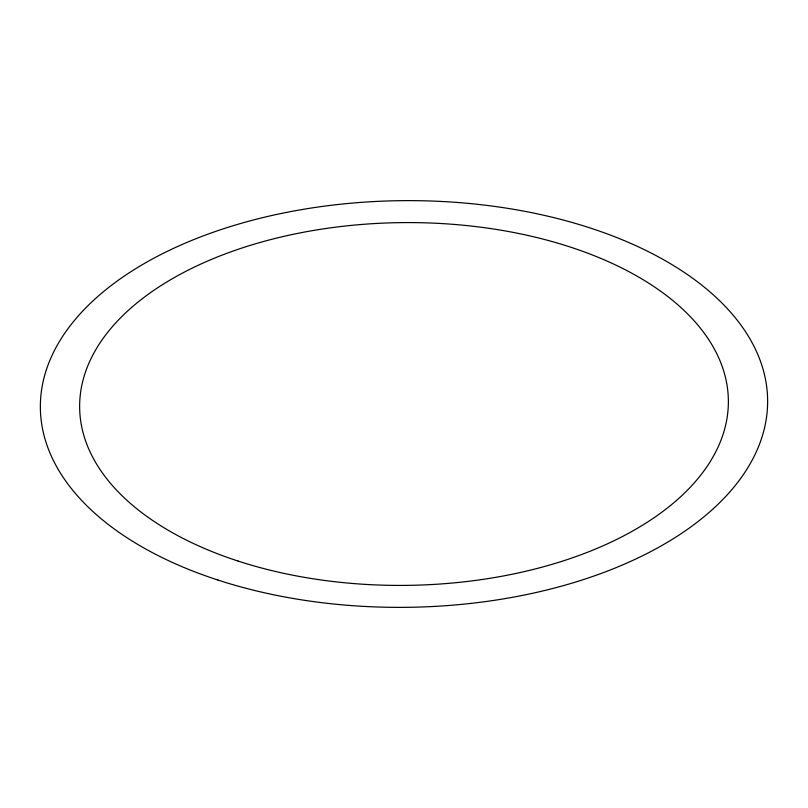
<?xml version="1.0" encoding="UTF-8"?>
<svg xmlns="http://www.w3.org/2000/svg" width="808" height="808" viewBox="0 0 808 808"><rect width="100%" height="100%" fill="white"/><g stroke="black" fill="none" stroke-linecap="round" stroke-linejoin="round"><path stroke-width="1.21" d="M217.998 580.073A363.651 203.343 -0.6 0 0 767.6 404.101A363.651 203.343 -0.6 0 0 226.402 227.826A363.651 203.343 -0.6 0 0 217.998 580.073M238.077 561.065A324.382 181.396 -0.6 0 0 728.341 404.081A324.382 181.396 -0.6 0 0 245.582 246.844A324.382 181.396 -0.6 0 0 238.077 561.065"/></g></svg>
